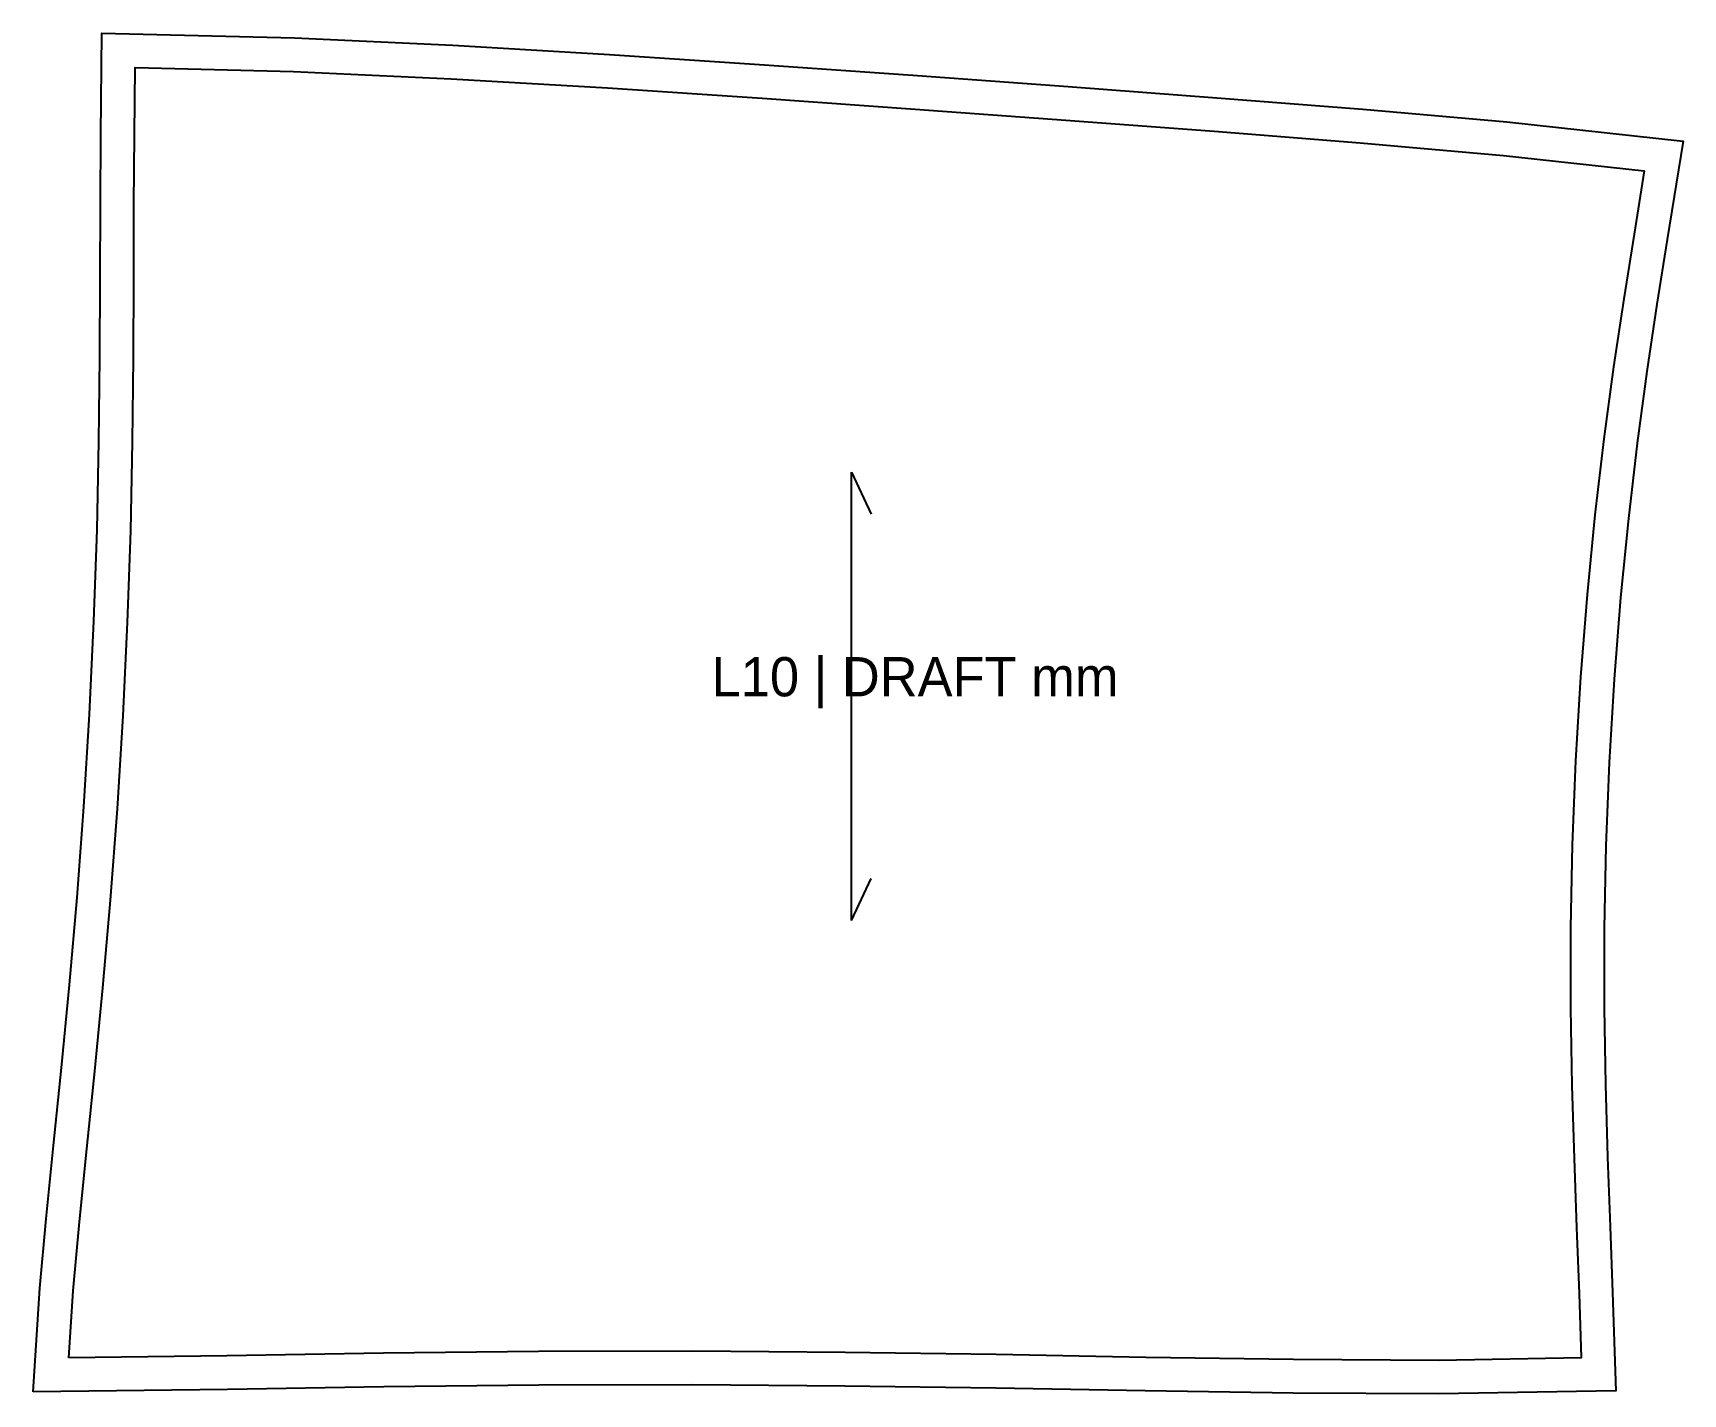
# Model space of a CAD drawing. Header units: millimetres. Extents: x -13 to 576, y -12 to 474.
import ezdxf

# ---------------------------------------------------------------- set-up
doc = ezdxf.new("R2010")
doc.units = ezdxf.units.MM
for name, color, linetype in [('CUT', 7, 'Continuous'), ('GRAIN', 1, 'Continuous'), ('LABEL', 7, 'Continuous'), ('SEW', 3, 'Continuous')]:
    doc.layers.add(name, color=color, linetype=linetype)

msp = doc.modelspace()

# ---------------------------------------------------------------- linework, layer by layer
at = {"layer": 'CUT'}
msp.add_lwpolyline([(-12.82, -11.24), (-10.4, 25.73), (-8.15, 50.56), (-5.51, 76.65), (-2.67, 104.45), (0.18, 134.03), (2.89, 165.21), (5.32, 197.61), (7.36, 230.68), (8.95, 263.83), (10.05, 296.44), (10.72, 327.96), (11.04, 357.94), (11.15, 386.13), (11.22, 412.56), (11.37, 437.51), (11.79, 473.74), (80.59, 472.01), (137.07, 469.41), (193.03, 466.1), (248.37, 462.43), (302.99, 458.57), (356.83, 454.63), (409.85, 450.63), (462.02, 446.51), (513.39, 442), (576.29, 435.1), (570.65, 400.09), (566.98, 377.01), (563.39, 352.9), (559.97, 327.41), (556.81, 300.49), (554, 272.28), (551.66, 243.1), (549.87, 213.39), (548.68, 183.61), (548.11, 154.26), (548.11, 125.76), (548.59, 98.45), (549.38, 72.47), (550.29, 47.82), (551.16, 24.24), (552.34, -10.87), (489.15, -12), (437.05, -11.75), (384.27, -10.92), (330.89, -9.95), (276.99, -9.16), (222.6, -8.74), (167.77, -8.81), (112.47, -9.42), (56.61, -10.42), (-12.82, -11.24)], close=True, dxfattribs=at)
at = {"layer": 'GRAIN'}
for p, q in [((279.47, 156.99), (279.47, 316.99)), ((279.47, 316.99), (286.47, 301.99)), ((279.47, 156.99), (286.47, 171.99))]:
    msp.add_line(p, q, dxfattribs=at)
at = {"layer": 'SEW'}
msp.add_lwpolyline([(0, 0.91), (1.56, 24.8), (3.8, 49.41), (6.43, 75.44), (9.27, 103.26), (12.13, 132.93), (14.85, 164.24), (17.29, 196.79), (19.34, 230.03), (20.94, 263.34), (22.05, 296.11), (22.72, 327.77), (23.04, 357.85), (23.15, 386.1), (23.22, 412.51), (23.37, 437.41), (23.65, 461.44), (80.16, 460.01), (136.44, 457.42), (192.28, 454.13), (247.55, 450.46), (302.13, 446.6), (355.94, 442.67), (408.92, 438.67), (461.02, 434.55), (512.21, 430.05), (562.44, 424.55), (558.81, 401.98), (555.12, 378.84), (551.51, 354.58), (548.06, 328.91), (544.87, 301.78), (542.05, 273.35), (539.69, 243.94), (537.88, 213.99), (536.68, 183.97), (536.11, 154.38), (536.11, 125.66), (536.6, 98.16), (537.39, 72.07), (538.3, 47.38), (539.17, 23.82), (539.94, 0.91), (489.07, 0), (437.18, 0.25), (384.47, 1.08), (331.09, 2.04), (277.12, 2.84), (222.64, 3.26), (167.7, 3.19), (112.3, 2.58), (56.43, 1.58)], close=True, dxfattribs=at)

# ---------------------------------------------------------------- texts
at = {"layer": 'LABEL'}
msp.add_text('L10 | DRAFT mm', height=14, dxfattribs=at).set_placement((229.47, 236.99))

doc.saveas('drawing.dxf')
